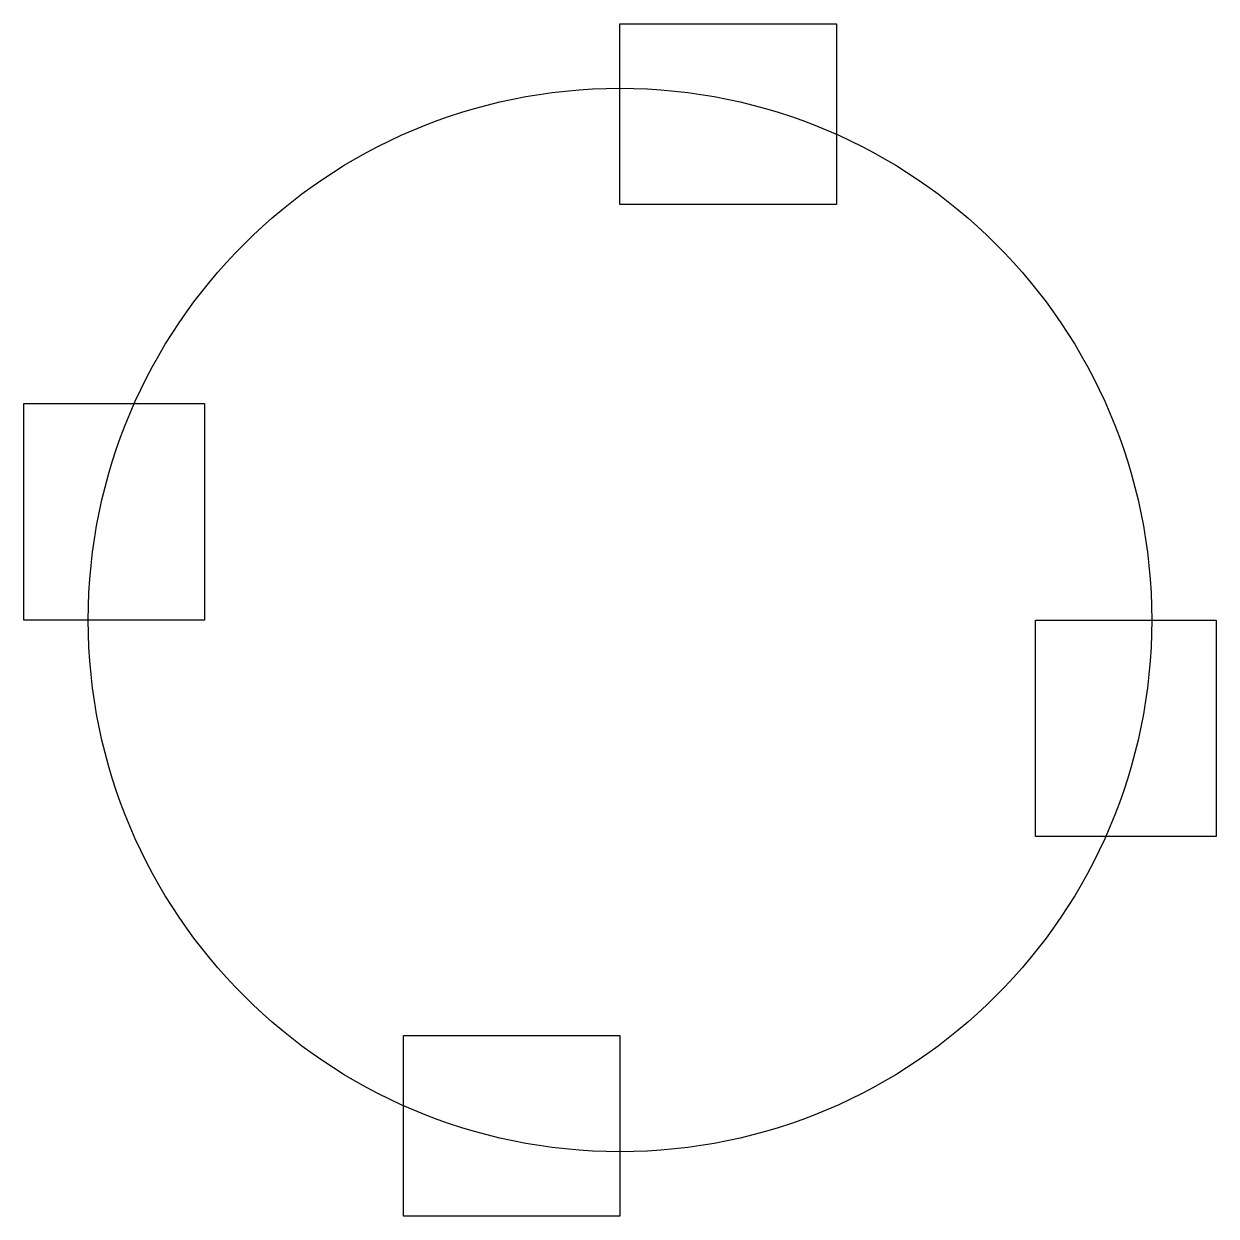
# Model space of a CAD drawing. Header units: inches. Extents: x 41.6 to 67.1, y 13.6 to 39.1.
import ezdxf

# ---------------------------------------------------------------- set-up
doc = ezdxf.new("R2010")
doc.units = ezdxf.units.IN
doc.header["$MEASUREMENT"] = 0

msp = doc.modelspace()

# ---------------------------------------------------------------- linework, layer by layer
for points in [[(59.005, 39.148), (59.005, 35.274), (54.36, 35.274), (54.36, 39.148)], [(41.573, 31.006), (45.448, 31.006), (45.448, 26.361), (41.573, 26.361)], [(67.147, 21.716), (63.273, 21.716), (63.273, 26.361), (67.147, 26.361)], [(49.715, 13.574), (49.715, 17.449), (54.36, 17.449), (54.36, 13.574)]]:
    msp.add_lwpolyline(points, close=True)
msp.add_circle((54.36, 26.361), 11.405)

doc.saveas('drawing.dxf')
